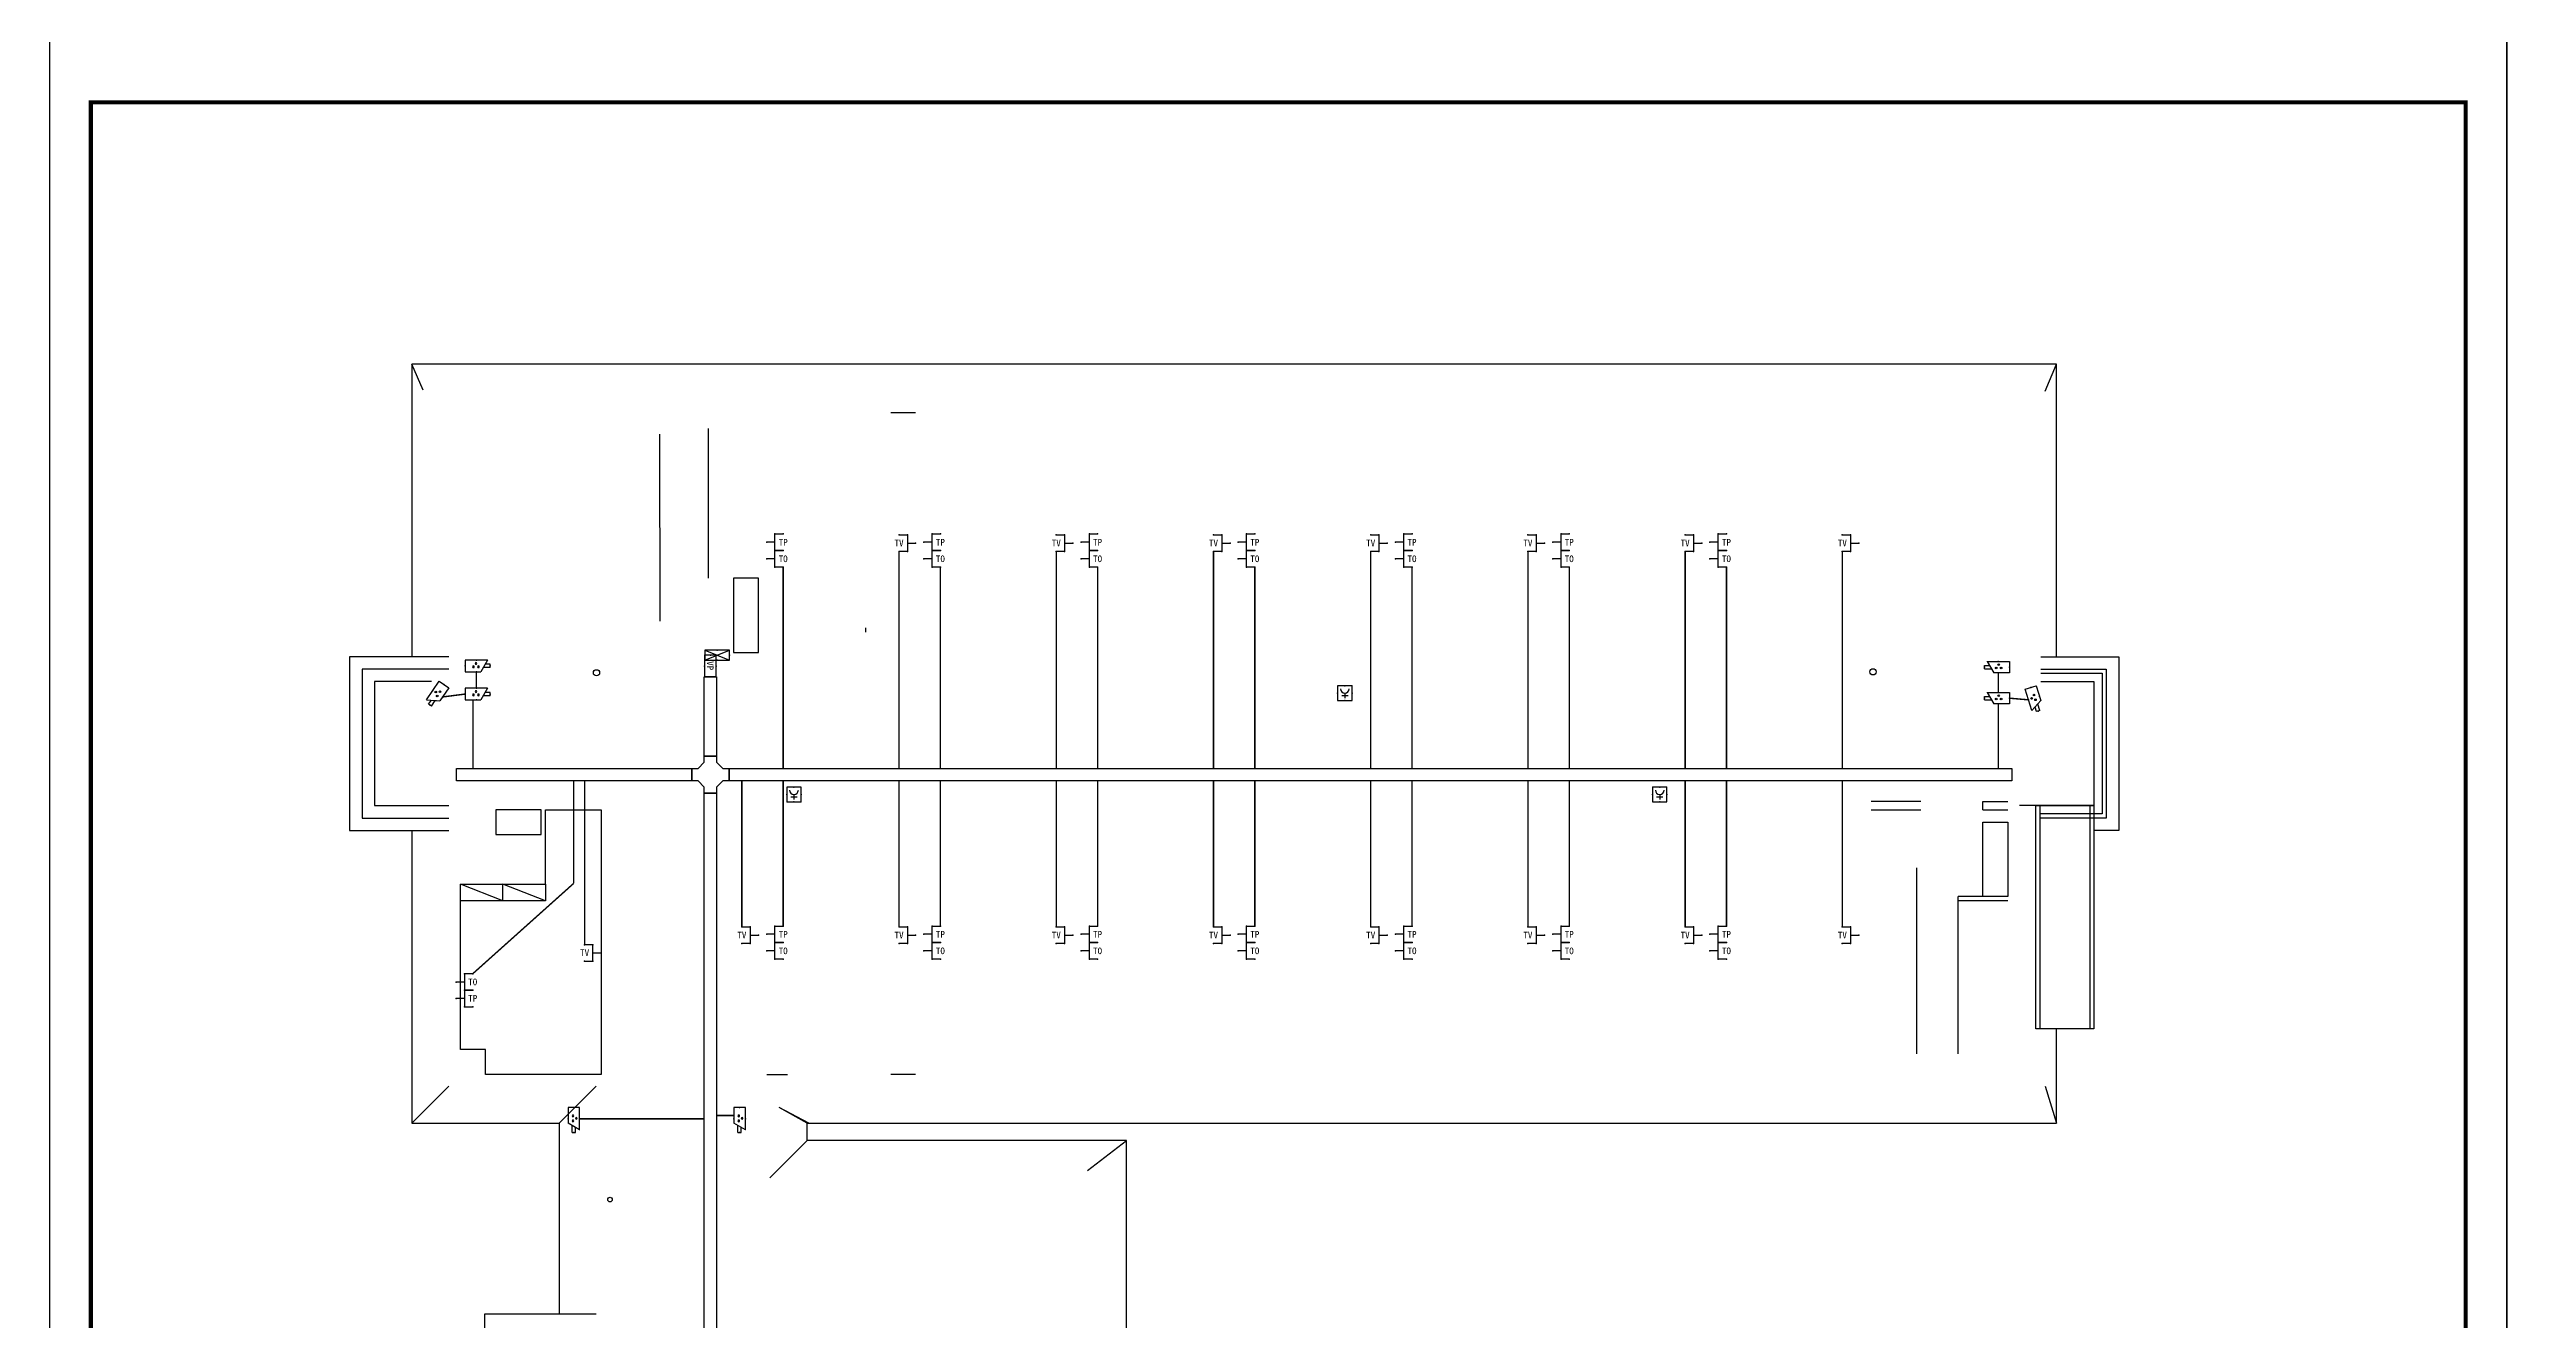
# Model space of a CAD drawing. Extents: x 552102 to 973302, y -80747 to 40012826.
# Drawn here: x 552102 to 611974, y 83262 to 113997 of the extents above; entities that cross this region are included whole.
import ezdxf
from ezdxf.enums import TextEntityAlignment as Align

# ---------------------------------------------------------------- set-up
doc = ezdxf.new("R2010")
doc.units = 0
doc.header["$LTSCALE"] = 1000
doc.header["$MEASUREMENT"] = 0
for name, color, linetype in [('CABLETRAY', 4, 'Continuous'), ('DIM_SYMB', 3, 'Continuous'), ('EQUIP-安防', 3, 'Continuous'), ('EQUIP-消防', 3, 'Continuous'), ('EQUIP-通讯', 3, 'Continuous'), ('GROUND', 2, 'Continuous'), ('LVTRY', 6, 'Continuous'), ('PUB_TITLE', 7, 'Continuous'), ('TP+TO', 3, 'TG_TP+TO'), ('WIRE-照明', 1, 'Continuous'), ('WIRE-电视', 4, 'TG_TV')]:
    doc.layers.add(name, color=color, linetype=linetype)
doc.styles.add('_TEL_DIM', font='simhei.ttf', dxfattribs={"width": 0.8, "height": 3.5})
doc.styles.get("Standard").update_dxf_attribs({"font": 'gbenor.shx', "bigfont": 'gbcbig.shx'})
doc.styles.add('TG_LINETYPE', font='SIMPLEX', dxfattribs={"width": 0.8, "height": 3, "bigfont": 'HZTXT'})
doc.linetypes.add('TG_TP+TO', pattern='A,1,-1.6,["TP+TO",TG_LINETYPE,S=0.1,R=0,X=-1.6,Y=-0.15],0', length=2.6)
doc.linetypes.add('TG_TV', pattern='A,2,-0.76,["TV",TG_LINETYPE,S=0.1,R=0,X=-0.6,Y=-0.15],0', length=2.8)

# ---------------------------------------------------------------- blocks, each defined once
blk = doc.blocks.new('$equip$00001847')
for p, q in [((-0.5, 0.5), (-0.5, 1)), ((0.5, 0.5), (-0.5, 0.5)), ((0, 0.5), (0, 0)), ((0.5, 1), (0.5, 0.5))]:
    blk.add_line(p, q)
for p in [(-0.5, 1), (-0.5, 0.5), (0, 0), (0.5, 1), (0.5, 0.5)]:
    blk.add_point(p)
at = {"color": 7, "style": '_TEL_DIM'}
blk.add_attdef('$TEXT$', text='', height=0.4, dxfattribs=at).set_placement((0, 1), align=Align.MIDDLE_CENTER)
at = {"color": 7, "style": '_TEL_DIM', "flags": 1}
blk.add_attdef('A', text='', height=0.00002, dxfattribs=at).set_placement((0, 0), align=Align.MIDDLE_CENTER)
blk = doc.blocks.new('$equip$00001867')
for p, q in [((-0.5, 0.5), (-0.5, 1)), ((0.5, 0.5), (-0.5, 0.5)), ((0, 0.5), (0, 0)), ((0.5, 1), (0.5, 0.5))]:
    blk.add_line(p, q)
for p in [(-0.5, 1), (-0.5, 0.5), (0, 0), (0.5, 1), (0.5, 0.5)]:
    blk.add_point(p)
at = {"color": 7, "style": '_TEL_DIM'}
blk.add_attdef('$TEXT$', text='', height=0.4, dxfattribs=at).set_placement((0, 1), align=Align.MIDDLE_CENTER)
at = {"color": 7, "style": '_TEL_DIM', "flags": 1}
blk.add_attdef('A', text='', height=0.00002, dxfattribs=at).set_placement((0, 0), align=Align.MIDDLE_CENTER)
blk = doc.blocks.new('$equip$00001802')
for p, q in [((-0.5, 0.5), (-0.5, 1)), ((0.5, 0.5), (-0.5, 0.5)), ((0, 0.5), (0, 0)), ((0.5, 1), (0.5, 0.5))]:
    blk.add_line(p, q)
for p in [(-0.5, 1), (-0.5, 0.5), (0, 0), (0.5, 1), (0.5, 0.5)]:
    blk.add_point(p)
at = {"color": 7, "style": '_TEL_DIM'}
blk.add_attdef('$TEXT$', text='', height=0.4, dxfattribs=at).set_placement((0, 1), align=Align.MIDDLE_CENTER)
at = {"color": 7, "style": '_TEL_DIM', "flags": 1}
blk.add_attdef('A', text='', height=0.00002, dxfattribs=at).set_placement((0, 0), align=Align.MIDDLE_CENTER)
blk = doc.blocks.new('$equip$00002562')
for p, q in [((-0.75, 0.6), (-0.75, 0)), ((-0.75, 0), (0.75, 0.6)), ((-0.75, 0.6), (0.75, 0)), ((0.75, 0.6), (-0.75, 0.6)), ((-0.75, 0), (0.75, 0)), ((0.75, 0), (0.75, 0.6))]:
    blk.add_line(p, q)
at = {"const_width": 0.025}
blk.add_lwpolyline([(-0.75, 0.6), (-0.75, 0), (0.75, 0), (0.75, 0.6), (-0.75, 0.6), (-0.75, 0)], dxfattribs=at)
for p in [(-0.75, 0.3), (0, 0.6), (0, 0), (0.75, 0.3)]:
    blk.add_point(p)
at = {"color": 7, "style": '_TEL_DIM', "flags": 1}
blk.add_attdef('A', text='', height=0.00002, dxfattribs=at).set_placement((0, 0), align=Align.MIDDLE_CENTER)
blk = doc.blocks.new('$equip$00002567')
for p, q in [((0.65, 0.35), (-0.65, 0.35)), ((-0.65, 0.35), (-0.65, -0.35)), ((0.65, 0.35), (0.65, -0.35)), ((-0.65, -0.35), (0.65, -0.35))]:
    blk.add_line(p, q)
at = {"const_width": 0.05}
blk.add_lwpolyline([(-0.65, 0.35), (-0.65, -0.35), (0.65, -0.35), (0.65, 0.35), (-0.65, 0.35), (-0.65, -0.35)], dxfattribs=at)
for p in [(-0.65, 0), (0, 0.35), (0.65, 0), (0, -0.35)]:
    blk.add_point(p)
at = {"color": 7, "style": '_TEL_DIM'}
blk.add_attdef('$TEXT$', text='', height=0.4, dxfattribs=at).set_placement((-0.02, -0.01), align=Align.MIDDLE_CENTER)
at = {"color": 7, "style": '_TEL_DIM', "flags": 1}
blk.add_attdef('A', text='', height=0.00002, dxfattribs=at).set_placement((0, 0), align=Align.MIDDLE_CENTER)
blk = doc.blocks.new('$equip$00002965')
for p, q in [((-0.75, -0.1), (-0.75, 0.1)), ((-0.75, 0.1), (-0.46, 0.1)), ((-0.6, 0.35), (0.75, 0.35)), ((-0.6, 0.35), (-0.2, -0.35)), ((0.75, 0.35), (0.75, -0.35)), ((-0.75, -0.1), (-0.34, -0.1)), ((0.75, -0.35), (-0.2, -0.35))]:
    blk.add_line(p, q)
at = {"const_width": 0.04}
blk.add_lwpolyline([(-0.75, 0.1), (-0.75, -0.1), (-0.34, -0.1), (-0.2, -0.35), (0.75, -0.35), (0.75, 0.35), (-0.6, 0.35), (-0.46, 0.1), (-0.75, 0.1), (-0.75, -0.1)], dxfattribs=at)
for centre in [(0.1, 0.15), (-0.05, -0.05), (0.25, -0.05)]:
    blk.add_circle(centre, 0.05)
for p in [(-0.75, 0), (0.07, 0.35), (0.07, -0.35), (0.75, 0)]:
    blk.add_point(p)
for points in [[(0.06, 0.17), (0.14, 0.17), (0.05, 0.15), (0.15, 0.15)], [(0.06, 0.12), (0.14, 0.12), (0.05, 0.15), (0.15, 0.15)], [(0.07, 0.19), (0.12, 0.19), (0.06, 0.17), (0.14, 0.17)], [(0.07, 0.11), (0.12, 0.11), (0.06, 0.12), (0.14, 0.12)], [(0.1, 0.2), (0.1, 0.2), (0.07, 0.19), (0.12, 0.19)], [(0.1, 0.1), (0.1, 0.1), (0.07, 0.11), (0.12, 0.11)], [(-0.09, -0.03), (-0.01, -0.03), (-0.1, -0.05), (0, -0.05)], [(-0.09, -0.08), (-0.01, -0.08), (-0.1, -0.05), (0, -0.05)], [(-0.08, -0.01), (-0.03, -0.01), (-0.09, -0.03), (-0.01, -0.03)], [(-0.08, -0.09), (-0.03, -0.09), (-0.09, -0.08), (-0.01, -0.08)], [(-0.05, 0), (-0.05, 0), (-0.08, -0.01), (-0.03, -0.01)], [(-0.05, -0.1), (-0.05, -0.1), (-0.08, -0.09), (-0.03, -0.09)], [(0.21, -0.03), (0.29, -0.03), (0.2, -0.05), (0.3, -0.05)], [(0.21, -0.08), (0.29, -0.08), (0.2, -0.05), (0.3, -0.05)], [(0.22, -0.01), (0.27, -0.01), (0.21, -0.03), (0.29, -0.03)], [(0.22, -0.09), (0.27, -0.09), (0.21, -0.08), (0.29, -0.08)], [(0.25, 0), (0.25, 0), (0.22, -0.01), (0.27, -0.01)], [(0.25, -0.1), (0.25, -0.1), (0.22, -0.09), (0.27, -0.09)]]:
    blk.add_solid(points)
at = {"color": 7, "style": '_TEL_DIM', "flags": 1}
for tag in ['A', 'REMARK']:
    blk.add_attdef(tag, text='', height=0.00002, dxfattribs=at).set_placement((0, 0), align=Align.MIDDLE_CENTER)
blk = doc.blocks.new('$equip$00002656')
for p, q in [((-0.5, 1), (-0.5, 0)), ((0.5, 1), (-0.5, 1)), ((-0.5, 0), (0.5, 0)), ((-0.22, 0.33), (0.22, 0.33)), ((0, 0.5), (0, 0.15)), ((0.5, 0), (0.5, 1))]:
    blk.add_line(p, q)
at = {"const_width": 0.0571}
blk.add_lwpolyline([(-0.5, 1), (0.5, 1), (0.5, 0), (-0.5, 0), (-0.5, 1), (0.5, 1)], dxfattribs=at)
blk.add_arc((0, 0.8), 0.3, 180, 0)
for p in [(-0.5, 0.5), (0, 1), (0, 0), (0.5, 0.5)]:
    blk.add_point(p)
at = {"color": 7, "flags": 1}
for tag, height, p in [('A', 0.00002, (0, 0)), ('B', 0.4, (0.76, 0.29))]:
    blk.add_attdef(tag, text='', height=height, dxfattribs=at).set_placement(p, align=Align.MIDDLE_CENTER)

msp = doc.modelspace()

# ---------------------------------------------------------------- linework, layer by layer
for p, q in [((568024, 104836), (568024, 101211)), ((568024, 104836), (568024, 101211)), ((568024, 104836), (568024, 101211)), ((573037, 105211), (572437, 105211)), ((573037, 105211), (572437, 105211)), ((566849, 104699), (566855, 100174)), ((571837, 99911), (571837, 100011)), ((571837, 99911), (571837, 100011)), ((598837, 95812), (599437, 95812)), ((598837, 95612), (598837, 95812)), ((598837, 95812), (599437, 95812)), ((598837, 95612), (598837, 95812)), ((598837, 95612), (599437, 95612)), ((598837, 95612), (599437, 95612)), ((597237, 89712), (597237, 94212)), ((597237, 89712), (597237, 94212)), ((597237, 89712), (597237, 94212)), ((563062, 93412), (562037, 93812)), ((564087, 93412), (562037, 93412)), ((563062, 93412), (563062, 93812)), ((564087, 93412), (563062, 93812)), ((564087, 93812), (564087, 93412)), ((599437, 93512), (598237, 93512)), ((598237, 89712), (598237, 93512)), ((599437, 93512), (598237, 93512)), ((598237, 89712), (598237, 93512)), ((599437, 93412), (598237, 93412)), ((599437, 93412), (598237, 93412)), ((569437, 89212), (569937, 89212)), ((569437, 89212), (569937, 89212)), ((573037, 89212), (572437, 89212)), ((573037, 89212), (572437, 89212))]:
    msp.add_line(p, q)
at = {"color": 2}
for points in [[(561757, 99312), (559357, 99312), (559357, 95112), (561757, 95112)], [(561757, 99012), (559657, 99012), (559657, 95412), (561757, 95412)], [(600237, 99312), (602117, 99312), (602117, 95112), (601517, 95112)], [(600237, 99012), (601817, 99012), (601817, 95412), (601517, 95412)], [(600237, 99012), (601817, 99012), (601817, 95412), (600237, 95412)], [(600237, 98912), (601717, 98912), (601717, 95512), (600237, 95512)], [(561337, 98712), (559957, 98712), (559957, 95712), (561757, 95712)], [(600237, 98712), (601517, 98712), (601517, 95712), (599717, 95712)], [(565317, 83412), (562617, 83412), (562617, 75012), (563217, 75012)]]:
    msp.add_lwpolyline(points, dxfattribs=at)
for points in [[(597337, 95812), (596137, 95812)], [(597337, 95812), (596137, 95812)], [(596137, 95612), (597337, 95612)], [(596137, 95612), (597337, 95612)], [(596137, 95612), (597337, 95612)]]:
    msp.add_lwpolyline(points)
msp.add_lwpolyline([(565437, 89212), (562637, 89212), (562637, 89812), (562037, 89812), (562037, 93812), (564087, 93812), (564087, 95612), (565437, 95612)], close=True)
at = {"color": 5}
for centre in [(565323, 98925), (596176, 98948), (596176, 98948), (596176, 98948)]:
    msp.add_circle(centre, 75, dxfattribs=at)
msp.add_circle((565651, 86186), 55)
at = {"layer": 'CABLETRAY'}
for p, q in [((567927, 96912), (567927, 98829)), ((567927, 98829), (568227, 98829)), ((568227, 98829), (568227, 96912)), ((561937, 96312), (561937, 96612)), ((561937, 96612), (567627, 96612)), ((567627, 96612), (567627, 96312)), ((567627, 96312), (567627, 96612)), ((567627, 96612), (567777, 96612)), ((567777, 96612), (567927, 96762)), ((568227, 96912), (567927, 96912)), ((567927, 96762), (567927, 96912)), ((567927, 96912), (568227, 96912)), ((568227, 96912), (568227, 96762)), ((568227, 96762), (568377, 96612)), ((568377, 96612), (568527, 96612)), ((568527, 96312), (568527, 96612)), ((568527, 96612), (599537, 96612)), ((568527, 96612), (568527, 96312)), ((599537, 96612), (599537, 96312)), ((567627, 96312), (561937, 96312)), ((567777, 96312), (567627, 96312)), ((567927, 96162), (567777, 96312)), ((567927, 96012), (567927, 96162)), ((567927, 96012), (568227, 96012)), ((567927, 61212), (567927, 96012)), ((568227, 96012), (567927, 96012)), ((568377, 96312), (568227, 96162)), ((568227, 96162), (568227, 96012)), ((568227, 96012), (568227, 61212)), ((568527, 96312), (568377, 96312)), ((599537, 96312), (568527, 96312))]:
    msp.add_line(p, q, dxfattribs=at)
at = {"layer": 'DIM_SYMB'}
msp.add_lwpolyline([(601163, 92589, 0, 0, 0), (601163, 93658, 80, 0, 0), (601163, 93958, 0, 0, 0)], format="xyseb", dxfattribs=at)
at = {"layer": 'GROUND'}
for p, q in [((600617, 106392), (560857, 106392)), ((560857, 106392), (560857, 99312)), ((561137, 105762), (560857, 106392)), ((600337, 105736), (600617, 106392)), ((600617, 99312), (600617, 106392)), ((559957, 95712), (561157, 95712)), ((600117, 90312), (600117, 95712)), ((600117, 95712), (601517, 95712)), ((600217, 90312), (600217, 95712)), ((601417, 95712), (601417, 90312)), ((601517, 95712), (601517, 90312)), ((560857, 95112), (560857, 88032)), ((560857, 95112), (560857, 88032)), ((601517, 90312), (600117, 90312)), ((600617, 88032), (600617, 90312)), ((600617, 88032), (600617, 90312)), ((561757, 88932), (560857, 88032)), ((561757, 88932), (560857, 88032)), ((564417, 88032), (565317, 88932)), ((564417, 88032), (565317, 88932)), ((600337, 88932), (600617, 88032)), ((600337, 88932), (600617, 88032)), ((560857, 88032), (564417, 88032)), ((560857, 88032), (564417, 88032)), ((570417, 88032), (569737, 88412)), ((570457, 88032), (569737, 88412)), ((570417, 88032), (600617, 88032)), ((570417, 87612), (569517, 86712)), ((577188, 86892), (578137, 87612))]:
    msp.add_line(p, q, dxfattribs=at)
for points in [[(564417, 88032), (564417, 83412)], [(564417, 88032), (564417, 87612)], [(578137, 73912), (578137, 86412), (578137, 87612), (570417, 87612), (570417, 88032)]]:
    msp.add_lwpolyline(points, dxfattribs=at)
at = {"layer": 'LVTRY'}
for points in [[(569237, 99412), (569237, 101212), (568637, 101212), (568637, 99412)], [(563987, 95612), (562887, 95612), (562887, 95012), (563987, 95012)], [(599437, 95312), (599437, 93512), (598837, 93512), (598837, 95312)]]:
    msp.add_lwpolyline(points, close=True, dxfattribs=at)
at = {"layer": 'PUB_TITLE', "color": 1}
for points in [[(552102, 31122), (611502, 31122), (611502, 115222), (552102, 115222)], [(611502, 31122), (670902, 31122), (670902, 115222), (611502, 115222)]]:
    msp.add_lwpolyline(points, close=True, dxfattribs=at)
at = {"layer": 'PUB_TITLE', "color": 1, "const_width": 100}
msp.add_lwpolyline([(553102, 32122), (610502, 32122), (610502, 112722), (553102, 112722)], close=True, dxfattribs=at)
at = {"layer": 'TP+TO', "color": 3, "linetype": 'TG_TP+TO', "const_width": 35}
for points in [[(569836, 96612), (569836, 101482)], [(573636, 96612), (573636, 101482)], [(577436, 96612), (577436, 101482)], [(581236, 96612), (581236, 101482)], [(585036, 96612), (585036, 101482)], [(588836, 96612), (588836, 101482)], [(592636, 96612), (592636, 101482)], [(569836, 92801), (569836, 96312)], [(573636, 92801), (573636, 96312)], [(577436, 92801), (577436, 96312)], [(581236, 92801), (581236, 96312)], [(585036, 92801), (585036, 96312)], [(588836, 92801), (588836, 96312)], [(592636, 92801), (592636, 96312)]]:
    msp.add_lwpolyline(points, dxfattribs=at)
at = {"layer": 'TP+TO', "linetype": 'TG_TP+TO', "const_width": 35}
for points in [[(564769, 96312), (564769, 93830)], [(562332, 91647), (564769, 93830)]]:
    msp.add_lwpolyline(points, dxfattribs=at)
at = {"layer": 'WIRE-照明', "linetype": 'Continuous', "const_width": 35}
for points in [[(562420, 98551), (562420, 98951)], [(599206, 98451), (599206, 98922)], [(561599, 98340), (562150, 98411)], [(562340, 96612), (562340, 98271)], [(599206, 96612), (599206, 98171)], [(599938, 98271), (599476, 98311)], [(564915, 88140), (567927, 88140)], [(568643, 88220), (568237, 88220)]]:
    msp.add_lwpolyline(points, dxfattribs=at)
at = {"layer": 'WIRE-电视', "linetype": 'TG_TV', "const_width": 35}
for points in [[(572637, 96612), (572637, 101862)], [(576437, 96612), (576437, 101862)], [(580237, 96612), (580237, 101862)], [(584037, 96612), (584037, 101862)], [(587837, 96612), (587837, 101862)], [(591637, 96612), (591637, 101862)], [(595437, 96612), (595437, 101862)], [(565037, 96312), (565037, 92350)], [(568837, 92782), (568837, 96312)], [(572637, 92782), (572637, 96312)], [(576437, 92782), (576437, 96312)], [(580237, 92782), (580237, 96312)], [(584037, 92782), (584037, 96312)], [(587837, 92782), (587837, 96312)], [(591637, 92782), (591637, 96312)], [(595437, 92782), (595437, 96312)]]:
    msp.add_lwpolyline(points, dxfattribs=at)

# ---------------------------------------------------------------- block references
at = {"layer": 'EQUIP-安防', "yscale": 400, "zscale": 400}
for p, xscale in [((562450, 99091), -400), ((599176, 99062), 400), ((562450, 98411), -400), ((599176, 98311), 400)]:
    msp.add_blockref('$equip$00002965', p, dxfattribs=dict(at, xscale=xscale))
at = {"layer": 'EQUIP-安防', "zscale": 400}
for p, xscale, yscale, rotation in [((561467, 98393), 400, 400, 56.0716804128154), ((600081, 98285), 399.9999999999999, 399.9999999999999, 107.7507292231984), ((564775, 88110), -400, 400, 270), ((568783, 88110), -400, 400, 270)]:
    msp.add_blockref('$equip$00002965', p, dxfattribs=dict(at, xscale=xscale, yscale=yscale, rotation=rotation))
at = {"layer": 'EQUIP-消防', "xscale": 350, "yscale": 350, "zscale": 350}
for p in [(583413, 98258), (570097, 95806), (591022, 95808)]:
    msp.add_blockref('$equip$00002656', p, dxfattribs=at)
at = {"layer": 'EQUIP-通讯'}
ref = msp.add_blockref('$equip$00001867', (569437, 102082), dxfattribs=dict(at, xscale=400, yscale=400, zscale=400, rotation=269.9999999525174))
ref.add_attrib('$TEXT$', 'TP', dxfattribs={"layer": '0', "color": 7, "height": 160, "style": '_TEL_DIM'}).set_placement((569836, 102082), align=Align.MIDDLE_CENTER)
ref = msp.add_blockref('$equip$00001847', (569437, 101682), dxfattribs=dict(at, xscale=400, yscale=400, zscale=400, rotation=269.9999999525174))
ref.add_attrib('$TEXT$', 'TO', dxfattribs={"layer": '0', "color": 7, "height": 160, "style": '_TEL_DIM'}).set_placement((569836, 101682), align=Align.MIDDLE_CENTER)
ref = msp.add_blockref('$equip$00001802', (573037, 102062), dxfattribs=dict(at, xscale=400, yscale=400, zscale=400, rotation=89.99999995251822))
ref.add_attrib('$TEXT$', 'TV', dxfattribs={"layer": '0', "color": 7, "height": 160, "style": '_TEL_DIM'}).set_placement((572637, 102062), align=Align.MIDDLE_CENTER)
ref = msp.add_blockref('$equip$00001867', (573237, 102082), dxfattribs=dict(at, xscale=400, yscale=400, zscale=400, rotation=269.9999999525174))
ref.add_attrib('$TEXT$', 'TP', dxfattribs={"layer": '0', "color": 7, "height": 160, "style": '_TEL_DIM'}).set_placement((573636, 102082), align=Align.MIDDLE_CENTER)
ref = msp.add_blockref('$equip$00001847', (573237, 101682), dxfattribs=dict(at, xscale=400, yscale=400, zscale=400, rotation=269.9999999525174))
ref.add_attrib('$TEXT$', 'TO', dxfattribs={"layer": '0', "color": 7, "height": 160, "style": '_TEL_DIM'}).set_placement((573636, 101682), align=Align.MIDDLE_CENTER)
ref = msp.add_blockref('$equip$00001802', (576837, 102062), dxfattribs=dict(at, xscale=400, yscale=400, zscale=400, rotation=89.99999995251822))
ref.add_attrib('$TEXT$', 'TV', dxfattribs={"layer": '0', "color": 7, "height": 160, "style": '_TEL_DIM'}).set_placement((576437, 102062), align=Align.MIDDLE_CENTER)
ref = msp.add_blockref('$equip$00001867', (577037, 102082), dxfattribs=dict(at, xscale=400, yscale=400, zscale=400, rotation=269.9999999525174))
ref.add_attrib('$TEXT$', 'TP', dxfattribs={"layer": '0', "color": 7, "height": 160, "style": '_TEL_DIM'}).set_placement((577436, 102082), align=Align.MIDDLE_CENTER)
ref = msp.add_blockref('$equip$00001847', (577037, 101682), dxfattribs=dict(at, xscale=400, yscale=400, zscale=400, rotation=269.9999999525174))
ref.add_attrib('$TEXT$', 'TO', dxfattribs={"layer": '0', "color": 7, "height": 160, "style": '_TEL_DIM'}).set_placement((577436, 101682), align=Align.MIDDLE_CENTER)
ref = msp.add_blockref('$equip$00001802', (580637, 102062), dxfattribs=dict(at, xscale=400, yscale=400, zscale=400, rotation=89.99999995251822))
ref.add_attrib('$TEXT$', 'TV', dxfattribs={"layer": '0', "color": 7, "height": 160, "style": '_TEL_DIM'}).set_placement((580237, 102062), align=Align.MIDDLE_CENTER)
ref = msp.add_blockref('$equip$00001867', (580837, 102082), dxfattribs=dict(at, xscale=400, yscale=400, zscale=400, rotation=269.9999999525174))
ref.add_attrib('$TEXT$', 'TP', dxfattribs={"layer": '0', "color": 7, "height": 160, "style": '_TEL_DIM'}).set_placement((581236, 102082), align=Align.MIDDLE_CENTER)
ref = msp.add_blockref('$equip$00001847', (580837, 101682), dxfattribs=dict(at, xscale=400, yscale=400, zscale=400, rotation=269.9999999525174))
ref.add_attrib('$TEXT$', 'TO', dxfattribs={"layer": '0', "color": 7, "height": 160, "style": '_TEL_DIM'}).set_placement((581236, 101682), align=Align.MIDDLE_CENTER)
ref = msp.add_blockref('$equip$00001802', (584437, 102062), dxfattribs=dict(at, xscale=400, yscale=400, zscale=400, rotation=89.99999995251822))
ref.add_attrib('$TEXT$', 'TV', dxfattribs={"layer": '0', "color": 7, "height": 160, "style": '_TEL_DIM'}).set_placement((584037, 102062), align=Align.MIDDLE_CENTER)
ref = msp.add_blockref('$equip$00001867', (584637, 102082), dxfattribs=dict(at, xscale=400, yscale=400, zscale=400, rotation=269.9999999525174))
ref.add_attrib('$TEXT$', 'TP', dxfattribs={"layer": '0', "color": 7, "height": 160, "style": '_TEL_DIM'}).set_placement((585036, 102082), align=Align.MIDDLE_CENTER)
ref = msp.add_blockref('$equip$00001847', (584637, 101682), dxfattribs=dict(at, xscale=400, yscale=400, zscale=400, rotation=269.9999999525174))
ref.add_attrib('$TEXT$', 'TO', dxfattribs={"layer": '0', "color": 7, "height": 160, "style": '_TEL_DIM'}).set_placement((585036, 101682), align=Align.MIDDLE_CENTER)
ref = msp.add_blockref('$equip$00001802', (588237, 102062), dxfattribs=dict(at, xscale=400, yscale=400, zscale=400, rotation=89.99999995251822))
ref.add_attrib('$TEXT$', 'TV', dxfattribs={"layer": '0', "color": 7, "height": 160, "style": '_TEL_DIM'}).set_placement((587837, 102062), align=Align.MIDDLE_CENTER)
ref = msp.add_blockref('$equip$00001867', (588437, 102082), dxfattribs=dict(at, xscale=400, yscale=400, zscale=400, rotation=269.9999999525174))
ref.add_attrib('$TEXT$', 'TP', dxfattribs={"layer": '0', "color": 7, "height": 160, "style": '_TEL_DIM'}).set_placement((588836, 102082), align=Align.MIDDLE_CENTER)
ref = msp.add_blockref('$equip$00001847', (588437, 101682), dxfattribs=dict(at, xscale=400, yscale=400, zscale=400, rotation=269.9999999525174))
ref.add_attrib('$TEXT$', 'TO', dxfattribs={"layer": '0', "color": 7, "height": 160, "style": '_TEL_DIM'}).set_placement((588836, 101682), align=Align.MIDDLE_CENTER)
ref = msp.add_blockref('$equip$00001802', (592037, 102062), dxfattribs=dict(at, xscale=400, yscale=400, zscale=400, rotation=89.99999995251822))
ref.add_attrib('$TEXT$', 'TV', dxfattribs={"layer": '0', "color": 7, "height": 160, "style": '_TEL_DIM'}).set_placement((591637, 102062), align=Align.MIDDLE_CENTER)
ref = msp.add_blockref('$equip$00001867', (592237, 102082), dxfattribs=dict(at, xscale=400, yscale=400, zscale=400, rotation=269.9999999525174))
ref.add_attrib('$TEXT$', 'TP', dxfattribs={"layer": '0', "color": 7, "height": 160, "style": '_TEL_DIM'}).set_placement((592636, 102082), align=Align.MIDDLE_CENTER)
ref = msp.add_blockref('$equip$00001847', (592237, 101682), dxfattribs=dict(at, xscale=400, yscale=400, zscale=400, rotation=269.9999999525174))
ref.add_attrib('$TEXT$', 'TO', dxfattribs={"layer": '0', "color": 7, "height": 160, "style": '_TEL_DIM'}).set_placement((592636, 101682), align=Align.MIDDLE_CENTER)
ref = msp.add_blockref('$equip$00001802', (595837, 102062), dxfattribs=dict(at, xscale=400, yscale=400, zscale=400, rotation=89.99999995251822))
ref.add_attrib('$TEXT$', 'TV', dxfattribs={"layer": '0', "color": 7, "height": 160, "style": '_TEL_DIM'}).set_placement((595437, 102062), align=Align.MIDDLE_CENTER)
at = {"layer": 'EQUIP-通讯', "xscale": 400, "yscale": 400, "zscale": 400}
msp.add_blockref('$equip$00002562', (568242, 99229), dxfattribs=at)
at = {"layer": 'EQUIP-通讯', "xscale": 400, "yscale": 400, "zscale": 400, "rotation": 270}
msp.add_blockref('$equip$00002567', (568077, 99089), dxfattribs=at).add_auto_attribs({'$TEXT$': 'VP'})
at = {"layer": 'EQUIP-通讯'}
ref = msp.add_blockref('$equip$00001867', (569437, 92601), dxfattribs=dict(at, xscale=400, yscale=400, zscale=400, rotation=269.9999999525174))
ref.add_attrib('$TEXT$', 'TP', dxfattribs={"layer": '0', "color": 7, "height": 160, "style": '_TEL_DIM'}).set_placement((569836, 92601), align=Align.MIDDLE_CENTER)
ref = msp.add_blockref('$equip$00001867', (573237, 92601), dxfattribs=dict(at, xscale=400, yscale=400, zscale=400, rotation=269.9999999525174))
ref.add_attrib('$TEXT$', 'TP', dxfattribs={"layer": '0', "color": 7, "height": 160, "style": '_TEL_DIM'}).set_placement((573636, 92601), align=Align.MIDDLE_CENTER)
ref = msp.add_blockref('$equip$00001867', (577037, 92601), dxfattribs=dict(at, xscale=400, yscale=400, zscale=400, rotation=269.9999999525174))
ref.add_attrib('$TEXT$', 'TP', dxfattribs={"layer": '0', "color": 7, "height": 160, "style": '_TEL_DIM'}).set_placement((577436, 92601), align=Align.MIDDLE_CENTER)
ref = msp.add_blockref('$equip$00001867', (580837, 92601), dxfattribs=dict(at, xscale=400, yscale=400, zscale=400, rotation=269.9999999525174))
ref.add_attrib('$TEXT$', 'TP', dxfattribs={"layer": '0', "color": 7, "height": 160, "style": '_TEL_DIM'}).set_placement((581236, 92601), align=Align.MIDDLE_CENTER)
ref = msp.add_blockref('$equip$00001867', (584637, 92601), dxfattribs=dict(at, xscale=400, yscale=400, zscale=400, rotation=269.9999999525174))
ref.add_attrib('$TEXT$', 'TP', dxfattribs={"layer": '0', "color": 7, "height": 160, "style": '_TEL_DIM'}).set_placement((585036, 92601), align=Align.MIDDLE_CENTER)
ref = msp.add_blockref('$equip$00001867', (588437, 92601), dxfattribs=dict(at, xscale=400, yscale=400, zscale=400, rotation=269.9999999525174))
ref.add_attrib('$TEXT$', 'TP', dxfattribs={"layer": '0', "color": 7, "height": 160, "style": '_TEL_DIM'}).set_placement((588836, 92601), align=Align.MIDDLE_CENTER)
ref = msp.add_blockref('$equip$00001867', (592237, 92601), dxfattribs=dict(at, xscale=400, yscale=400, zscale=400, rotation=269.9999999525174))
ref.add_attrib('$TEXT$', 'TP', dxfattribs={"layer": '0', "color": 7, "height": 160, "style": '_TEL_DIM'}).set_placement((592636, 92601), align=Align.MIDDLE_CENTER)
ref = msp.add_blockref('$equip$00001802', (565437, 92150), dxfattribs=dict(at, xscale=-400, yscale=400, zscale=400, rotation=90.00000004748178))
ref.add_attrib('$TEXT$', 'TV', dxfattribs={"layer": '0', "color": 7, "height": 160, "style": '_TEL_DIM'}).set_placement((565037, 92155), align=Align.MIDDLE_CENTER)
ref = msp.add_blockref('$equip$00001802', (569237, 92582), dxfattribs=dict(at, xscale=400, yscale=400, zscale=400, rotation=89.99999995251822))
ref.add_attrib('$TEXT$', 'TV', dxfattribs={"layer": '0', "color": 7, "height": 160, "style": '_TEL_DIM'}).set_placement((568837, 92582), align=Align.MIDDLE_CENTER)
ref = msp.add_blockref('$equip$00001847', (569437, 92201), dxfattribs=dict(at, xscale=400, yscale=400, zscale=400, rotation=269.9999999525174))
ref.add_attrib('$TEXT$', 'TO', dxfattribs={"layer": '0', "color": 7, "height": 160, "style": '_TEL_DIM'}).set_placement((569836, 92201), align=Align.MIDDLE_CENTER)
ref = msp.add_blockref('$equip$00001802', (573037, 92582), dxfattribs=dict(at, xscale=400, yscale=400, zscale=400, rotation=89.99999995251822))
ref.add_attrib('$TEXT$', 'TV', dxfattribs={"layer": '0', "color": 7, "height": 160, "style": '_TEL_DIM'}).set_placement((572637, 92582), align=Align.MIDDLE_CENTER)
ref = msp.add_blockref('$equip$00001847', (573237, 92201), dxfattribs=dict(at, xscale=400, yscale=400, zscale=400, rotation=269.9999999525174))
ref.add_attrib('$TEXT$', 'TO', dxfattribs={"layer": '0', "color": 7, "height": 160, "style": '_TEL_DIM'}).set_placement((573636, 92201), align=Align.MIDDLE_CENTER)
ref = msp.add_blockref('$equip$00001802', (576837, 92582), dxfattribs=dict(at, xscale=400, yscale=400, zscale=400, rotation=89.99999995251822))
ref.add_attrib('$TEXT$', 'TV', dxfattribs={"layer": '0', "color": 7, "height": 160, "style": '_TEL_DIM'}).set_placement((576437, 92582), align=Align.MIDDLE_CENTER)
ref = msp.add_blockref('$equip$00001847', (577037, 92201), dxfattribs=dict(at, xscale=400, yscale=400, zscale=400, rotation=269.9999999525174))
ref.add_attrib('$TEXT$', 'TO', dxfattribs={"layer": '0', "color": 7, "height": 160, "style": '_TEL_DIM'}).set_placement((577436, 92201), align=Align.MIDDLE_CENTER)
ref = msp.add_blockref('$equip$00001802', (580637, 92582), dxfattribs=dict(at, xscale=400, yscale=400, zscale=400, rotation=89.99999995251822))
ref.add_attrib('$TEXT$', 'TV', dxfattribs={"layer": '0', "color": 7, "height": 160, "style": '_TEL_DIM'}).set_placement((580237, 92582), align=Align.MIDDLE_CENTER)
ref = msp.add_blockref('$equip$00001847', (580837, 92201), dxfattribs=dict(at, xscale=400, yscale=400, zscale=400, rotation=269.9999999525174))
ref.add_attrib('$TEXT$', 'TO', dxfattribs={"layer": '0', "color": 7, "height": 160, "style": '_TEL_DIM'}).set_placement((581236, 92201), align=Align.MIDDLE_CENTER)
ref = msp.add_blockref('$equip$00001802', (584437, 92582), dxfattribs=dict(at, xscale=400, yscale=400, zscale=400, rotation=89.99999995251822))
ref.add_attrib('$TEXT$', 'TV', dxfattribs={"layer": '0', "color": 7, "height": 160, "style": '_TEL_DIM'}).set_placement((584037, 92582), align=Align.MIDDLE_CENTER)
ref = msp.add_blockref('$equip$00001847', (584637, 92201), dxfattribs=dict(at, xscale=400, yscale=400, zscale=400, rotation=269.9999999525174))
ref.add_attrib('$TEXT$', 'TO', dxfattribs={"layer": '0', "color": 7, "height": 160, "style": '_TEL_DIM'}).set_placement((585036, 92201), align=Align.MIDDLE_CENTER)
ref = msp.add_blockref('$equip$00001802', (588237, 92582), dxfattribs=dict(at, xscale=400, yscale=400, zscale=400, rotation=89.99999995251822))
ref.add_attrib('$TEXT$', 'TV', dxfattribs={"layer": '0', "color": 7, "height": 160, "style": '_TEL_DIM'}).set_placement((587837, 92582), align=Align.MIDDLE_CENTER)
ref = msp.add_blockref('$equip$00001847', (588437, 92201), dxfattribs=dict(at, xscale=400, yscale=400, zscale=400, rotation=269.9999999525174))
ref.add_attrib('$TEXT$', 'TO', dxfattribs={"layer": '0', "color": 7, "height": 160, "style": '_TEL_DIM'}).set_placement((588836, 92201), align=Align.MIDDLE_CENTER)
ref = msp.add_blockref('$equip$00001802', (592037, 92582), dxfattribs=dict(at, xscale=400, yscale=400, zscale=400, rotation=89.99999995251822))
ref.add_attrib('$TEXT$', 'TV', dxfattribs={"layer": '0', "color": 7, "height": 160, "style": '_TEL_DIM'}).set_placement((591637, 92582), align=Align.MIDDLE_CENTER)
ref = msp.add_blockref('$equip$00001847', (592237, 92201), dxfattribs=dict(at, xscale=400, yscale=400, zscale=400, rotation=269.9999999525174))
ref.add_attrib('$TEXT$', 'TO', dxfattribs={"layer": '0', "color": 7, "height": 160, "style": '_TEL_DIM'}).set_placement((592636, 92201), align=Align.MIDDLE_CENTER)
ref = msp.add_blockref('$equip$00001802', (595837, 92582), dxfattribs=dict(at, xscale=400, yscale=400, zscale=400, rotation=89.99999995251822))
ref.add_attrib('$TEXT$', 'TV', dxfattribs={"layer": '0', "color": 7, "height": 160, "style": '_TEL_DIM'}).set_placement((595437, 92582), align=Align.MIDDLE_CENTER)
ref = msp.add_blockref('$equip$00001847', (561932, 91447), dxfattribs=dict(at, xscale=-400, yscale=400, zscale=400, rotation=270.0000000474826))
ref.add_attrib('$TEXT$', 'TO', dxfattribs={"layer": '0', "color": 7, "height": 160, "style": '_TEL_DIM'}).set_placement((562332, 91450), align=Align.MIDDLE_CENTER)
ref = msp.add_blockref('$equip$00001867', (561932, 91047), dxfattribs=dict(at, xscale=-400, yscale=400, zscale=400, rotation=270.0000000474826))
ref.add_attrib('$TEXT$', 'TP', dxfattribs={"layer": '0', "color": 7, "height": 160, "style": '_TEL_DIM'}).set_placement((562332, 91054), align=Align.MIDDLE_CENTER)

doc.saveas('drawing.dxf')
